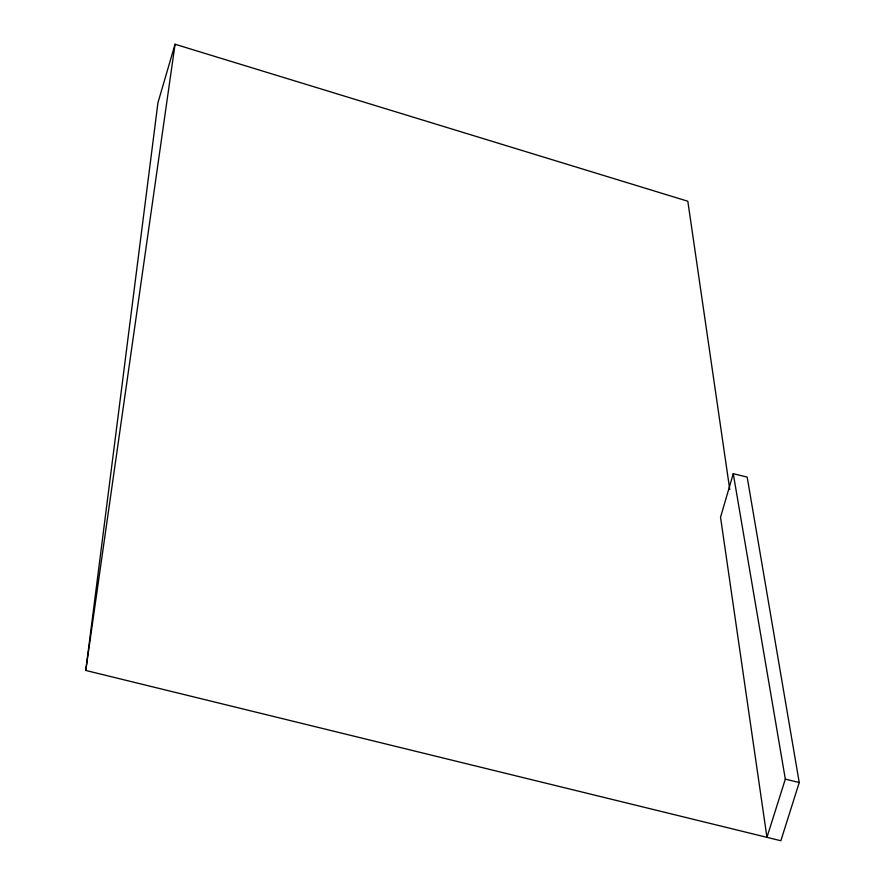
<?xml version="1.0" encoding="UTF-8"?>
<svg xmlns="http://www.w3.org/2000/svg" width="885" height="885" viewBox="0 0 885 885"><rect width="100%" height="100%" fill="white"/><g stroke="black" fill="none" stroke-linecap="round" stroke-linejoin="round"><path stroke-width="1.33" d="M733.267 473.696L785.327 779.132L766.952 837.343L720.534 517.249L733.267 473.696L747.172 477.103L799.232 782.539L780.858 840.75L85.768 670.454L157.939 102.771L175.053 44.25L687.822 201.238L729.76 489.56M85.768 670.454L175.053 44.25M785.327 779.132L799.232 782.539"/></g></svg>
